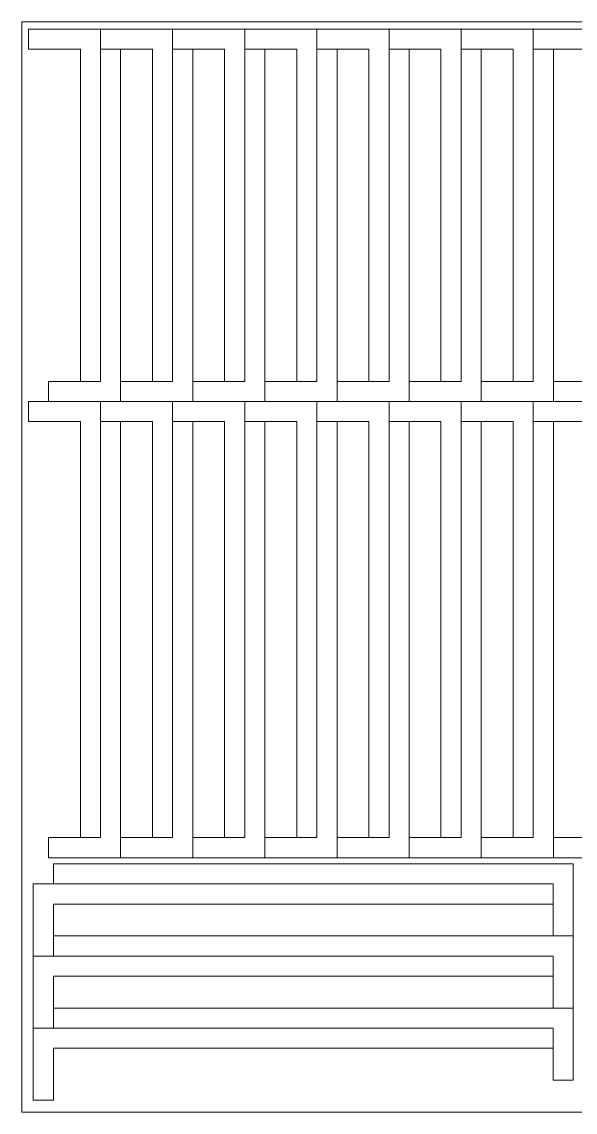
# Model space of a CAD drawing. Header units: millimetres. Extents: x 1869 to 3797, y -919 to 434.
# Drawn here: x 1869 to 2198, y -216 to 434 of the extents above; entities that cross this region are included whole.
import ezdxf

# ---------------------------------------------------------------- set-up
doc = ezdxf.new("R2010")
doc.units = ezdxf.units.MM
doc.header["$MEASUREMENT"] = 0
doc.layers.add('Layer 1', color=7, linetype='Continuous')

msp = doc.modelspace()

# ---------------------------------------------------------------- linework, layer by layer
at = {"layer": 'Layer 1', "color": 250, "lineweight": 20}
msp.add_lwpolyline([(1868.5027, -216.1091), (2798.5027, -216.1091), (2798.5027, 433.8909), (1868.5027, 433.8909), (1868.5027, -216.1091)], close=True, dxfattribs=at)
for points in [[(1872.4411, 429.5683), (1872.4411, 429.5683), (1872.4411, 417.5683), (1872.4411, 417.5683), (1872.4411, 417.5683), (1872.4411, 417.5683), (1903.4411, 417.5683), (1903.4411, 417.5683), (1903.4411, 417.5683), (1903.4411, 417.5683), (1903.4411, 219.5683), (1903.4411, 219.5683), (1903.4411, 219.5683), (1903.4411, 219.5683), (1915.4411, 219.5683), (1915.4411, 219.5683), (1915.4411, 219.5683), (1915.4411, 219.5683), (1915.4411, 417.5683), (1915.4411, 417.5683), (1915.4411, 417.5683), (1915.4411, 417.5683), (1915.4411, 429.5683), (1915.4411, 429.5683), (1915.4411, 429.5683), (1915.4411, 429.5683), (1872.4411, 429.5683), (1872.4411, 429.5683)], [(1915.4411, 429.5683), (1915.4411, 429.5683), (1915.4411, 417.5683), (1915.4411, 417.5683), (1915.4411, 417.5683), (1915.4411, 417.5683), (1946.4411, 417.5683), (1946.4411, 417.5683), (1946.4411, 417.5683), (1946.4411, 417.5683), (1946.4411, 219.5683), (1946.4411, 219.5683), (1946.4411, 219.5683), (1946.4411, 219.5683), (1958.4411, 219.5683), (1958.4411, 219.5683), (1958.4411, 219.5683), (1958.4411, 219.5683), (1958.4411, 417.5683), (1958.4411, 417.5683), (1958.4411, 417.5683), (1958.4411, 417.5683), (1958.4411, 429.5683), (1958.4411, 429.5683), (1958.4411, 429.5683), (1958.4411, 429.5683), (1915.4411, 429.5683), (1915.4411, 429.5683)], [(1958.4411, 429.5683), (1958.4411, 429.5683), (1958.4411, 417.5683), (1958.4411, 417.5683), (1958.4411, 417.5683), (1958.4411, 417.5683), (1989.4411, 417.5683), (1989.4411, 417.5683), (1989.4411, 417.5683), (1989.4411, 417.5683), (1989.4411, 219.5683), (1989.4411, 219.5683), (1989.4411, 219.5683), (1989.4411, 219.5683), (2001.4411, 219.5683), (2001.4411, 219.5683), (2001.4411, 219.5683), (2001.4411, 219.5683), (2001.4411, 417.5683), (2001.4411, 417.5683), (2001.4411, 417.5683), (2001.4411, 417.5683), (2001.4411, 429.5683), (2001.4411, 429.5683), (2001.4411, 429.5683), (2001.4411, 429.5683), (1958.4411, 429.5683), (1958.4411, 429.5683)], [(2001.4411, 429.5683), (2001.4411, 429.5683), (2001.4411, 417.5683), (2001.4411, 417.5683), (2001.4411, 417.5683), (2001.4411, 417.5683), (2032.4411, 417.5683), (2032.4411, 417.5683), (2032.4411, 417.5683), (2032.4411, 417.5683), (2032.4411, 219.5683), (2032.4411, 219.5683), (2032.4411, 219.5683), (2032.4411, 219.5683), (2044.4411, 219.5683), (2044.4411, 219.5683), (2044.4411, 219.5683), (2044.4411, 219.5683), (2044.4411, 417.5683), (2044.4411, 417.5683), (2044.4411, 417.5683), (2044.4411, 417.5683), (2044.4411, 429.5683), (2044.4411, 429.5683), (2044.4411, 429.5683), (2044.4411, 429.5683), (2001.4411, 429.5683), (2001.4411, 429.5683)], [(2044.4411, 429.5683), (2044.4411, 429.5683), (2044.4411, 417.5683), (2044.4411, 417.5683), (2044.4411, 417.5683), (2044.4411, 417.5683), (2075.4411, 417.5683), (2075.4411, 417.5683), (2075.4411, 417.5683), (2075.4411, 417.5683), (2075.4411, 219.5683), (2075.4411, 219.5683), (2075.4411, 219.5683), (2075.4411, 219.5683), (2087.4411, 219.5683), (2087.4411, 219.5683), (2087.4411, 219.5683), (2087.4411, 219.5683), (2087.4411, 417.5683), (2087.4411, 417.5683), (2087.4411, 417.5683), (2087.4411, 417.5683), (2087.4411, 429.5683), (2087.4411, 429.5683), (2087.4411, 429.5683), (2087.4411, 429.5683), (2044.4411, 429.5683), (2044.4411, 429.5683)], [(2087.4411, 429.5683), (2087.4411, 429.5683), (2087.4411, 417.5683), (2087.4411, 417.5683), (2087.4411, 417.5683), (2087.4411, 417.5683), (2118.4411, 417.5683), (2118.4411, 417.5683), (2118.4411, 417.5683), (2118.4411, 417.5683), (2118.4411, 219.5683), (2118.4411, 219.5683), (2118.4411, 219.5683), (2118.4411, 219.5683), (2130.4411, 219.5683), (2130.4411, 219.5683), (2130.4411, 219.5683), (2130.4411, 219.5683), (2130.4411, 417.5683), (2130.4411, 417.5683), (2130.4411, 417.5683), (2130.4411, 417.5683), (2130.4411, 429.5683), (2130.4411, 429.5683), (2130.4411, 429.5683), (2130.4411, 429.5683), (2087.4411, 429.5683), (2087.4411, 429.5683)], [(2130.4411, 429.5683), (2130.4411, 429.5683), (2130.4411, 417.5683), (2130.4411, 417.5683), (2130.4411, 417.5683), (2130.4411, 417.5683), (2161.4411, 417.5683), (2161.4411, 417.5683), (2161.4411, 417.5683), (2161.4411, 417.5683), (2161.4411, 219.5683), (2161.4411, 219.5683), (2161.4411, 219.5683), (2161.4411, 219.5683), (2173.4411, 219.5683), (2173.4411, 219.5683), (2173.4411, 219.5683), (2173.4411, 219.5683), (2173.4411, 417.5683), (2173.4411, 417.5683), (2173.4411, 417.5683), (2173.4411, 417.5683), (2173.4411, 429.5683), (2173.4411, 429.5683), (2173.4411, 429.5683), (2173.4411, 429.5683), (2130.4411, 429.5683), (2130.4411, 429.5683)], [(2173.4411, 429.5683), (2173.4411, 429.5683), (2173.4411, 417.5683), (2173.4411, 417.5683), (2173.4411, 417.5683), (2173.4411, 417.5683), (2204.4411, 417.5683), (2204.4411, 417.5683), (2204.4411, 417.5683), (2204.4411, 417.5683), (2204.4411, 219.5683), (2204.4411, 219.5683), (2204.4411, 219.5683), (2204.4411, 219.5683), (2216.4411, 219.5683), (2216.4411, 219.5683), (2216.4411, 219.5683), (2216.4411, 219.5683), (2216.4411, 417.5683), (2216.4411, 417.5683), (2216.4411, 417.5683), (2216.4411, 417.5683), (2216.4411, 429.5683), (2216.4411, 429.5683), (2216.4411, 429.5683), (2216.4411, 429.5683), (2173.4411, 429.5683), (2173.4411, 429.5683)], [(1884.4411, 207.5683), (1884.4411, 207.5683), (1884.4411, 219.5683), (1884.4411, 219.5683), (1884.4411, 219.5683), (1884.4411, 219.5683), (1915.4411, 219.5683), (1915.4411, 219.5683), (1915.4411, 219.5683), (1915.4411, 219.5683), (1915.4411, 417.5683), (1915.4411, 417.5683), (1915.4411, 417.5683), (1915.4411, 417.5683), (1927.4411, 417.5683), (1927.4411, 417.5683), (1927.4411, 417.5683), (1927.4411, 417.5683), (1927.4411, 219.5683), (1927.4411, 219.5683), (1927.4411, 219.5683), (1927.4411, 219.5683), (1927.4411, 207.5683), (1927.4411, 207.5683), (1927.4411, 207.5683), (1927.4411, 207.5683), (1884.4411, 207.5683), (1884.4411, 207.5683)], [(1927.4411, 207.5683), (1927.4411, 207.5683), (1927.4411, 219.5683), (1927.4411, 219.5683), (1927.4411, 219.5683), (1927.4411, 219.5683), (1958.4411, 219.5683), (1958.4411, 219.5683), (1958.4411, 219.5683), (1958.4411, 219.5683), (1958.4411, 417.5683), (1958.4411, 417.5683), (1958.4411, 417.5683), (1958.4411, 417.5683), (1970.4411, 417.5683), (1970.4411, 417.5683), (1970.4411, 417.5683), (1970.4411, 417.5683), (1970.4411, 219.5683), (1970.4411, 219.5683), (1970.4411, 219.5683), (1970.4411, 219.5683), (1970.4411, 207.5683), (1970.4411, 207.5683), (1970.4411, 207.5683), (1970.4411, 207.5683), (1927.4411, 207.5683), (1927.4411, 207.5683)], [(1970.4411, 207.5683), (1970.4411, 207.5683), (1970.4411, 219.5683), (1970.4411, 219.5683), (1970.4411, 219.5683), (1970.4411, 219.5683), (2001.4411, 219.5683), (2001.4411, 219.5683), (2001.4411, 219.5683), (2001.4411, 219.5683), (2001.4411, 417.5683), (2001.4411, 417.5683), (2001.4411, 417.5683), (2001.4411, 417.5683), (2013.4411, 417.5683), (2013.4411, 417.5683), (2013.4411, 417.5683), (2013.4411, 417.5683), (2013.4411, 219.5683), (2013.4411, 219.5683), (2013.4411, 219.5683), (2013.4411, 219.5683), (2013.4411, 207.5683), (2013.4411, 207.5683), (2013.4411, 207.5683), (2013.4411, 207.5683), (1970.4411, 207.5683), (1970.4411, 207.5683)], [(2013.4411, 207.5683), (2013.4411, 207.5683), (2013.4411, 219.5683), (2013.4411, 219.5683), (2013.4411, 219.5683), (2013.4411, 219.5683), (2044.4411, 219.5683), (2044.4411, 219.5683), (2044.4411, 219.5683), (2044.4411, 219.5683), (2044.4411, 417.5683), (2044.4411, 417.5683), (2044.4411, 417.5683), (2044.4411, 417.5683), (2056.4411, 417.5683), (2056.4411, 417.5683), (2056.4411, 417.5683), (2056.4411, 417.5683), (2056.4411, 219.5683), (2056.4411, 219.5683), (2056.4411, 219.5683), (2056.4411, 219.5683), (2056.4411, 207.5683), (2056.4411, 207.5683), (2056.4411, 207.5683), (2056.4411, 207.5683), (2013.4411, 207.5683), (2013.4411, 207.5683)], [(2056.4411, 207.5683), (2056.4411, 207.5683), (2056.4411, 219.5683), (2056.4411, 219.5683), (2056.4411, 219.5683), (2056.4411, 219.5683), (2087.4411, 219.5683), (2087.4411, 219.5683), (2087.4411, 219.5683), (2087.4411, 219.5683), (2087.4411, 417.5683), (2087.4411, 417.5683), (2087.4411, 417.5683), (2087.4411, 417.5683), (2099.4411, 417.5683), (2099.4411, 417.5683), (2099.4411, 417.5683), (2099.4411, 417.5683), (2099.4411, 219.5683), (2099.4411, 219.5683), (2099.4411, 219.5683), (2099.4411, 219.5683), (2099.4411, 207.5683), (2099.4411, 207.5683), (2099.4411, 207.5683), (2099.4411, 207.5683), (2056.4411, 207.5683), (2056.4411, 207.5683)], [(2099.4411, 207.5683), (2099.4411, 207.5683), (2099.4411, 219.5683), (2099.4411, 219.5683), (2099.4411, 219.5683), (2099.4411, 219.5683), (2130.4411, 219.5683), (2130.4411, 219.5683), (2130.4411, 219.5683), (2130.4411, 219.5683), (2130.4411, 417.5683), (2130.4411, 417.5683), (2130.4411, 417.5683), (2130.4411, 417.5683), (2142.4411, 417.5683), (2142.4411, 417.5683), (2142.4411, 417.5683), (2142.4411, 417.5683), (2142.4411, 219.5683), (2142.4411, 219.5683), (2142.4411, 219.5683), (2142.4411, 219.5683), (2142.4411, 207.5683), (2142.4411, 207.5683), (2142.4411, 207.5683), (2142.4411, 207.5683), (2099.4411, 207.5683), (2099.4411, 207.5683)], [(2142.4411, 207.5683), (2142.4411, 207.5683), (2142.4411, 219.5683), (2142.4411, 219.5683), (2142.4411, 219.5683), (2142.4411, 219.5683), (2173.4411, 219.5683), (2173.4411, 219.5683), (2173.4411, 219.5683), (2173.4411, 219.5683), (2173.4411, 417.5683), (2173.4411, 417.5683), (2173.4411, 417.5683), (2173.4411, 417.5683), (2185.4411, 417.5683), (2185.4411, 417.5683), (2185.4411, 417.5683), (2185.4411, 417.5683), (2185.4411, 219.5683), (2185.4411, 219.5683), (2185.4411, 219.5683), (2185.4411, 219.5683), (2185.4411, 207.5683), (2185.4411, 207.5683), (2185.4411, 207.5683), (2185.4411, 207.5683), (2142.4411, 207.5683), (2142.4411, 207.5683)], [(2185.4411, 207.5683), (2185.4411, 207.5683), (2185.4411, 219.5683), (2185.4411, 219.5683), (2185.4411, 219.5683), (2185.4411, 219.5683), (2216.4411, 219.5683), (2216.4411, 219.5683), (2216.4411, 219.5683), (2216.4411, 219.5683), (2216.4411, 417.5683), (2216.4411, 417.5683), (2216.4411, 417.5683), (2216.4411, 417.5683), (2228.4411, 417.5683), (2228.4411, 417.5683), (2228.4411, 417.5683), (2228.4411, 417.5683), (2228.4411, 219.5683), (2228.4411, 219.5683), (2228.4411, 219.5683), (2228.4411, 219.5683), (2228.4411, 207.5683), (2228.4411, 207.5683), (2228.4411, 207.5683), (2228.4411, 207.5683), (2185.4411, 207.5683), (2185.4411, 207.5683)], [(1872.4411, 207.5683), (1872.4411, 207.5683), (1872.4411, 195.5683), (1872.4411, 195.5683), (1872.4411, 195.5683), (1872.4411, 195.5683), (1903.4411, 195.5683), (1903.4411, 195.5683), (1903.4411, 195.5683), (1903.4411, 195.5683), (1903.4411, -52.4317), (1903.4411, -52.4317), (1903.4411, -52.4317), (1903.4411, -52.4317), (1915.4411, -52.4317), (1915.4411, -52.4317), (1915.4411, -52.4317), (1915.4411, -52.4317), (1915.4411, 195.5683), (1915.4411, 195.5683), (1915.4411, 195.5683), (1915.4411, 195.5683), (1915.4411, 207.5683), (1915.4411, 207.5683), (1915.4411, 207.5683), (1915.4411, 207.5683), (1872.4411, 207.5683), (1872.4411, 207.5683)], [(1915.4411, 207.5683), (1915.4411, 207.5683), (1915.4411, 195.5683), (1915.4411, 195.5683), (1915.4411, 195.5683), (1915.4411, 195.5683), (1946.4411, 195.5683), (1946.4411, 195.5683), (1946.4411, 195.5683), (1946.4411, 195.5683), (1946.4411, -52.4317), (1946.4411, -52.4317), (1946.4411, -52.4317), (1946.4411, -52.4317), (1958.4411, -52.4317), (1958.4411, -52.4317), (1958.4411, -52.4317), (1958.4411, -52.4317), (1958.4411, 195.5683), (1958.4411, 195.5683), (1958.4411, 195.5683), (1958.4411, 195.5683), (1958.4411, 207.5683), (1958.4411, 207.5683), (1958.4411, 207.5683), (1958.4411, 207.5683), (1915.4411, 207.5683), (1915.4411, 207.5683)], [(1958.4411, 207.5683), (1958.4411, 207.5683), (1958.4411, 195.5683), (1958.4411, 195.5683), (1958.4411, 195.5683), (1958.4411, 195.5683), (1989.4411, 195.5683), (1989.4411, 195.5683), (1989.4411, 195.5683), (1989.4411, 195.5683), (1989.4411, -52.4317), (1989.4411, -52.4317), (1989.4411, -52.4317), (1989.4411, -52.4317), (2001.4411, -52.4317), (2001.4411, -52.4317), (2001.4411, -52.4317), (2001.4411, -52.4317), (2001.4411, 195.5683), (2001.4411, 195.5683), (2001.4411, 195.5683), (2001.4411, 195.5683), (2001.4411, 207.5683), (2001.4411, 207.5683), (2001.4411, 207.5683), (2001.4411, 207.5683), (1958.4411, 207.5683), (1958.4411, 207.5683)], [(2001.4411, 207.5683), (2001.4411, 207.5683), (2001.4411, 195.5683), (2001.4411, 195.5683), (2001.4411, 195.5683), (2001.4411, 195.5683), (2032.4411, 195.5683), (2032.4411, 195.5683), (2032.4411, 195.5683), (2032.4411, 195.5683), (2032.4411, -52.4317), (2032.4411, -52.4317), (2032.4411, -52.4317), (2032.4411, -52.4317), (2044.4411, -52.4317), (2044.4411, -52.4317), (2044.4411, -52.4317), (2044.4411, -52.4317), (2044.4411, 195.5683), (2044.4411, 195.5683), (2044.4411, 195.5683), (2044.4411, 195.5683), (2044.4411, 207.5683), (2044.4411, 207.5683), (2044.4411, 207.5683), (2044.4411, 207.5683), (2001.4411, 207.5683), (2001.4411, 207.5683)], [(2044.4411, 207.5683), (2044.4411, 207.5683), (2044.4411, 195.5683), (2044.4411, 195.5683), (2044.4411, 195.5683), (2044.4411, 195.5683), (2075.4411, 195.5683), (2075.4411, 195.5683), (2075.4411, 195.5683), (2075.4411, 195.5683), (2075.4411, -52.4317), (2075.4411, -52.4317), (2075.4411, -52.4317), (2075.4411, -52.4317), (2087.4411, -52.4317), (2087.4411, -52.4317), (2087.4411, -52.4317), (2087.4411, -52.4317), (2087.4411, 195.5683), (2087.4411, 195.5683), (2087.4411, 195.5683), (2087.4411, 195.5683), (2087.4411, 207.5683), (2087.4411, 207.5683), (2087.4411, 207.5683), (2087.4411, 207.5683), (2044.4411, 207.5683), (2044.4411, 207.5683)], [(2087.4411, 207.5683), (2087.4411, 207.5683), (2087.4411, 195.5683), (2087.4411, 195.5683), (2087.4411, 195.5683), (2087.4411, 195.5683), (2118.4411, 195.5683), (2118.4411, 195.5683), (2118.4411, 195.5683), (2118.4411, 195.5683), (2118.4411, -52.4317), (2118.4411, -52.4317), (2118.4411, -52.4317), (2118.4411, -52.4317), (2130.4411, -52.4317), (2130.4411, -52.4317), (2130.4411, -52.4317), (2130.4411, -52.4317), (2130.4411, 195.5683), (2130.4411, 195.5683), (2130.4411, 195.5683), (2130.4411, 195.5683), (2130.4411, 207.5683), (2130.4411, 207.5683), (2130.4411, 207.5683), (2130.4411, 207.5683), (2087.4411, 207.5683), (2087.4411, 207.5683)], [(2130.4411, 207.5683), (2130.4411, 207.5683), (2130.4411, 195.5683), (2130.4411, 195.5683), (2130.4411, 195.5683), (2130.4411, 195.5683), (2161.4411, 195.5683), (2161.4411, 195.5683), (2161.4411, 195.5683), (2161.4411, 195.5683), (2161.4411, -52.4317), (2161.4411, -52.4317), (2161.4411, -52.4317), (2161.4411, -52.4317), (2173.4411, -52.4317), (2173.4411, -52.4317), (2173.4411, -52.4317), (2173.4411, -52.4317), (2173.4411, 195.5683), (2173.4411, 195.5683), (2173.4411, 195.5683), (2173.4411, 195.5683), (2173.4411, 207.5683), (2173.4411, 207.5683), (2173.4411, 207.5683), (2173.4411, 207.5683), (2130.4411, 207.5683), (2130.4411, 207.5683)], [(2173.4411, 207.5683), (2173.4411, 207.5683), (2173.4411, 195.5683), (2173.4411, 195.5683), (2173.4411, 195.5683), (2173.4411, 195.5683), (2204.4411, 195.5683), (2204.4411, 195.5683), (2204.4411, 195.5683), (2204.4411, 195.5683), (2204.4411, -52.4317), (2204.4411, -52.4317), (2204.4411, -52.4317), (2204.4411, -52.4317), (2216.4411, -52.4317), (2216.4411, -52.4317), (2216.4411, -52.4317), (2216.4411, -52.4317), (2216.4411, 195.5683), (2216.4411, 195.5683), (2216.4411, 195.5683), (2216.4411, 195.5683), (2216.4411, 207.5683), (2216.4411, 207.5683), (2216.4411, 207.5683), (2216.4411, 207.5683), (2173.4411, 207.5683), (2173.4411, 207.5683)], [(1884.4411, -64.4317), (1884.4411, -64.4317), (1884.4411, -52.4317), (1884.4411, -52.4317), (1884.4411, -52.4317), (1884.4411, -52.4317), (1915.4411, -52.4317), (1915.4411, -52.4317), (1915.4411, -52.4317), (1915.4411, -52.4317), (1915.4411, 195.5683), (1915.4411, 195.5683), (1915.4411, 195.5683), (1915.4411, 195.5683), (1927.4411, 195.5683), (1927.4411, 195.5683), (1927.4411, 195.5683), (1927.4411, 195.5683), (1927.4411, -52.4317), (1927.4411, -52.4317), (1927.4411, -52.4317), (1927.4411, -52.4317), (1927.4411, -64.4317), (1927.4411, -64.4317), (1927.4411, -64.4317), (1927.4411, -64.4317), (1884.4411, -64.4317), (1884.4411, -64.4317)], [(1927.4411, -64.4317), (1927.4411, -64.4317), (1927.4411, -52.4317), (1927.4411, -52.4317), (1927.4411, -52.4317), (1927.4411, -52.4317), (1958.4411, -52.4317), (1958.4411, -52.4317), (1958.4411, -52.4317), (1958.4411, -52.4317), (1958.4411, 195.5683), (1958.4411, 195.5683), (1958.4411, 195.5683), (1958.4411, 195.5683), (1970.4411, 195.5683), (1970.4411, 195.5683), (1970.4411, 195.5683), (1970.4411, 195.5683), (1970.4411, -52.4317), (1970.4411, -52.4317), (1970.4411, -52.4317), (1970.4411, -52.4317), (1970.4411, -64.4317), (1970.4411, -64.4317), (1970.4411, -64.4317), (1970.4411, -64.4317), (1927.4411, -64.4317), (1927.4411, -64.4317)], [(1970.4411, -64.4317), (1970.4411, -64.4317), (1970.4411, -52.4317), (1970.4411, -52.4317), (1970.4411, -52.4317), (1970.4411, -52.4317), (2001.4411, -52.4317), (2001.4411, -52.4317), (2001.4411, -52.4317), (2001.4411, -52.4317), (2001.4411, 195.5683), (2001.4411, 195.5683), (2001.4411, 195.5683), (2001.4411, 195.5683), (2013.4411, 195.5683), (2013.4411, 195.5683), (2013.4411, 195.5683), (2013.4411, 195.5683), (2013.4411, -52.4317), (2013.4411, -52.4317), (2013.4411, -52.4317), (2013.4411, -52.4317), (2013.4411, -64.4317), (2013.4411, -64.4317), (2013.4411, -64.4317), (2013.4411, -64.4317), (1970.4411, -64.4317), (1970.4411, -64.4317)], [(2013.4411, -64.4317), (2013.4411, -64.4317), (2013.4411, -52.4317), (2013.4411, -52.4317), (2013.4411, -52.4317), (2013.4411, -52.4317), (2044.4411, -52.4317), (2044.4411, -52.4317), (2044.4411, -52.4317), (2044.4411, -52.4317), (2044.4411, 195.5683), (2044.4411, 195.5683), (2044.4411, 195.5683), (2044.4411, 195.5683), (2056.4411, 195.5683), (2056.4411, 195.5683), (2056.4411, 195.5683), (2056.4411, 195.5683), (2056.4411, -52.4317), (2056.4411, -52.4317), (2056.4411, -52.4317), (2056.4411, -52.4317), (2056.4411, -64.4317), (2056.4411, -64.4317), (2056.4411, -64.4317), (2056.4411, -64.4317), (2013.4411, -64.4317), (2013.4411, -64.4317)], [(2056.4411, -64.4317), (2056.4411, -64.4317), (2056.4411, -52.4317), (2056.4411, -52.4317), (2056.4411, -52.4317), (2056.4411, -52.4317), (2087.4411, -52.4317), (2087.4411, -52.4317), (2087.4411, -52.4317), (2087.4411, -52.4317), (2087.4411, 195.5683), (2087.4411, 195.5683), (2087.4411, 195.5683), (2087.4411, 195.5683), (2099.4411, 195.5683), (2099.4411, 195.5683), (2099.4411, 195.5683), (2099.4411, 195.5683), (2099.4411, -52.4317), (2099.4411, -52.4317), (2099.4411, -52.4317), (2099.4411, -52.4317), (2099.4411, -64.4317), (2099.4411, -64.4317), (2099.4411, -64.4317), (2099.4411, -64.4317), (2056.4411, -64.4317), (2056.4411, -64.4317)], [(2099.4411, -64.4317), (2099.4411, -64.4317), (2099.4411, -52.4317), (2099.4411, -52.4317), (2099.4411, -52.4317), (2099.4411, -52.4317), (2130.4411, -52.4317), (2130.4411, -52.4317), (2130.4411, -52.4317), (2130.4411, -52.4317), (2130.4411, 195.5683), (2130.4411, 195.5683), (2130.4411, 195.5683), (2130.4411, 195.5683), (2142.4411, 195.5683), (2142.4411, 195.5683), (2142.4411, 195.5683), (2142.4411, 195.5683), (2142.4411, -52.4317), (2142.4411, -52.4317), (2142.4411, -52.4317), (2142.4411, -52.4317), (2142.4411, -64.4317), (2142.4411, -64.4317), (2142.4411, -64.4317), (2142.4411, -64.4317), (2099.4411, -64.4317), (2099.4411, -64.4317)], [(2142.4411, -64.4317), (2142.4411, -64.4317), (2142.4411, -52.4317), (2142.4411, -52.4317), (2142.4411, -52.4317), (2142.4411, -52.4317), (2173.4411, -52.4317), (2173.4411, -52.4317), (2173.4411, -52.4317), (2173.4411, -52.4317), (2173.4411, 195.5683), (2173.4411, 195.5683), (2173.4411, 195.5683), (2173.4411, 195.5683), (2185.4411, 195.5683), (2185.4411, 195.5683), (2185.4411, 195.5683), (2185.4411, 195.5683), (2185.4411, -52.4317), (2185.4411, -52.4317), (2185.4411, -52.4317), (2185.4411, -52.4317), (2185.4411, -64.4317), (2185.4411, -64.4317), (2185.4411, -64.4317), (2185.4411, -64.4317), (2142.4411, -64.4317), (2142.4411, -64.4317)], [(2185.4411, -64.4317), (2185.4411, -64.4317), (2185.4411, -52.4317), (2185.4411, -52.4317), (2185.4411, -52.4317), (2185.4411, -52.4317), (2216.4411, -52.4317), (2216.4411, -52.4317), (2216.4411, -52.4317), (2216.4411, -52.4317), (2216.4411, 195.5683), (2216.4411, 195.5683), (2216.4411, 195.5683), (2216.4411, 195.5683), (2228.4411, 195.5683), (2228.4411, 195.5683), (2228.4411, 195.5683), (2228.4411, 195.5683), (2228.4411, -52.4317), (2228.4411, -52.4317), (2228.4411, -52.4317), (2228.4411, -52.4317), (2228.4411, -64.4317), (2228.4411, -64.4317), (2228.4411, -64.4317), (2228.4411, -64.4317), (2185.4411, -64.4317), (2185.4411, -64.4317)], [(2197.3264, -111.0367), (2197.3264, -111.0367), (2185.3264, -111.0367), (2185.3264, -111.0367), (2185.3264, -111.0367), (2185.3264, -111.0367), (2185.3264, -80.0367), (2185.3264, -80.0367), (2185.3264, -80.0367), (2185.3264, -80.0367), (1887.3264, -80.0367), (1887.3264, -80.0367), (1887.3264, -80.0367), (1887.3264, -80.0367), (1887.3264, -68.0367), (1887.3264, -68.0367), (1887.3264, -68.0367), (1887.3264, -68.0367), (2185.3264, -68.0367), (2185.3264, -68.0367), (2185.3264, -68.0367), (2185.3264, -68.0367), (2197.3264, -68.0367), (2197.3264, -68.0367), (2197.3264, -68.0367), (2197.3264, -68.0367), (2197.3264, -111.0367), (2197.3264, -111.0367)], [(1875.3264, -123.0367), (1875.3264, -123.0367), (1887.3264, -123.0367), (1887.3264, -123.0367), (1887.3264, -123.0367), (1887.3264, -123.0367), (1887.3264, -92.0367), (1887.3264, -92.0367), (1887.3264, -92.0367), (1887.3264, -92.0367), (2185.3264, -92.0367), (2185.3264, -92.0367), (2185.3264, -92.0367), (2185.3264, -92.0367), (2185.3264, -80.0367), (2185.3264, -80.0367), (2185.3264, -80.0367), (2185.3264, -80.0367), (1887.3264, -80.0367), (1887.3264, -80.0367), (1887.3264, -80.0367), (1887.3264, -80.0367), (1875.3264, -80.0367), (1875.3264, -80.0367), (1875.3264, -80.0367), (1875.3264, -80.0367), (1875.3264, -123.0367), (1875.3264, -123.0367)], [(2197.3264, -154.0367), (2197.3264, -154.0367), (2185.3264, -154.0367), (2185.3264, -154.0367), (2185.3264, -154.0367), (2185.3264, -154.0367), (2185.3264, -123.0367), (2185.3264, -123.0367), (2185.3264, -123.0367), (2185.3264, -123.0367), (1887.3264, -123.0367), (1887.3264, -123.0367), (1887.3264, -123.0367), (1887.3264, -123.0367), (1887.3264, -111.0367), (1887.3264, -111.0367), (1887.3264, -111.0367), (1887.3264, -111.0367), (2185.3264, -111.0367), (2185.3264, -111.0367), (2185.3264, -111.0367), (2185.3264, -111.0367), (2197.3264, -111.0367), (2197.3264, -111.0367), (2197.3264, -111.0367), (2197.3264, -111.0367), (2197.3264, -154.0367), (2197.3264, -154.0367)], [(1875.3264, -166.0367), (1875.3264, -166.0367), (1887.3264, -166.0367), (1887.3264, -166.0367), (1887.3264, -166.0367), (1887.3264, -166.0367), (1887.3264, -135.0367), (1887.3264, -135.0367), (1887.3264, -135.0367), (1887.3264, -135.0367), (2185.3264, -135.0367), (2185.3264, -135.0367), (2185.3264, -135.0367), (2185.3264, -135.0367), (2185.3264, -123.0367), (2185.3264, -123.0367), (2185.3264, -123.0367), (2185.3264, -123.0367), (1887.3264, -123.0367), (1887.3264, -123.0367), (1887.3264, -123.0367), (1887.3264, -123.0367), (1875.3264, -123.0367), (1875.3264, -123.0367), (1875.3264, -123.0367), (1875.3264, -123.0367), (1875.3264, -166.0367), (1875.3264, -166.0367)], [(2197.3264, -197.0367), (2197.3264, -197.0367), (2185.3264, -197.0367), (2185.3264, -197.0367), (2185.3264, -197.0367), (2185.3264, -197.0367), (2185.3264, -166.0367), (2185.3264, -166.0367), (2185.3264, -166.0367), (2185.3264, -166.0367), (1887.3264, -166.0367), (1887.3264, -166.0367), (1887.3264, -166.0367), (1887.3264, -166.0367), (1887.3264, -154.0367), (1887.3264, -154.0367), (1887.3264, -154.0367), (1887.3264, -154.0367), (2185.3264, -154.0367), (2185.3264, -154.0367), (2185.3264, -154.0367), (2185.3264, -154.0367), (2197.3264, -154.0367), (2197.3264, -154.0367), (2197.3264, -154.0367), (2197.3264, -154.0367), (2197.3264, -197.0367), (2197.3264, -197.0367)], [(1875.3264, -209.0367), (1875.3264, -209.0367), (1887.3264, -209.0367), (1887.3264, -209.0367), (1887.3264, -209.0367), (1887.3264, -209.0367), (1887.3264, -178.0367), (1887.3264, -178.0367), (1887.3264, -178.0367), (1887.3264, -178.0367), (2185.3264, -178.0367), (2185.3264, -178.0367), (2185.3264, -178.0367), (2185.3264, -178.0367), (2185.3264, -166.0367), (2185.3264, -166.0367), (2185.3264, -166.0367), (2185.3264, -166.0367), (1887.3264, -166.0367), (1887.3264, -166.0367), (1887.3264, -166.0367), (1887.3264, -166.0367), (1875.3264, -166.0367), (1875.3264, -166.0367), (1875.3264, -166.0367), (1875.3264, -166.0367), (1875.3264, -209.0367), (1875.3264, -209.0367)]]:
    msp.add_open_spline(points, degree=3, knots=[0, 0, 0, 0, 0.125, 0.125, 0.125, 0.125, 0.25, 0.25, 0.25, 0.25, 0.375, 0.375, 0.375, 0.375, 0.5, 0.5, 0.5, 0.5, 0.625, 0.625, 0.625, 0.625, 0.75, 0.75, 0.75, 0.75, 1, 1, 1, 1], dxfattribs=at)

doc.saveas('drawing.dxf')
